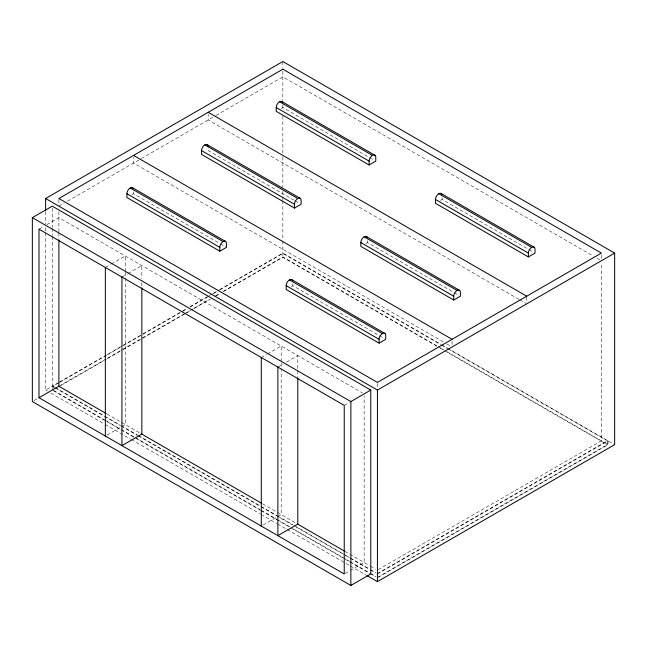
<?xml version="1.0" encoding="UTF-8"?>
<svg xmlns="http://www.w3.org/2000/svg" width="647" height="647" viewBox="0 0 647 647"><rect width="100%" height="100%" fill="white"/><g stroke="black" fill="none" stroke-linecap="round" stroke-linejoin="round"><path stroke-width="0.49" stroke-dasharray="3.23 2.43" d="M58.893 206.167L64.102 203.158M67.571 201.16L140.488 159.057M141.361 158.555L215.144 115.959M216.017 115.457L282.852 76.864L593.501 256.212M38.99 229.159L43.317 226.66M46.778 224.655L58.893 217.659L362.393 392.891M131.891 194.674L133.549 193.72L219.503 243.345M281.194 108.47L282.852 107.515L368.814 157.14M105.348 267.47L110.54 264.469M111.405 263.968L125.251 255.977L125.251 271.117M121.935 277.045L127.127 274.045M127.993 273.544L141.839 265.553L141.839 278.671M45.622 232.783L45.622 390.068L59.249 382.199M59.629 381.981L182.405 311.094M183.061 310.722L186.773 308.579M190.064 306.678L208.609 295.97M209.321 295.558L212.103 293.948M212.823 293.536L219.09 289.921M219.826 289.492L282.852 253.106L441.068 344.447M52.925 389.114L52.925 386.235L59.039 382.7M59.912 382.199L106.254 355.446M107.127 354.944L121.992 346.363M122.865 345.854L142.097 334.75M142.971 334.248L186.684 309.007M190.186 306.993L208.544 296.391M213.785 293.366L219.034 290.333M219.907 289.832L282.852 253.487L440.292 344.382M34.081 400.566L38.408 398.067M58.893 386.235L183.999 314.013M184.872 313.504L209.482 299.294M215.597 295.768L219.964 293.245M223.369 291.279L282.852 256.932L437.744 346.355M60.794 385.523L106.254 359.279M107.127 358.77L121.992 350.189M122.865 349.687L142.097 338.583M142.971 338.082L185.81 313.342M186.684 312.841L192.806 309.306M193.679 308.805L210.291 299.213M215.54 296.18L219.907 293.657M223.401 291.643L282.852 257.32L436.79 346.194M291.15 286.621L292.808 285.667L378.762 335.292M365.806 243.523L367.464 242.568L453.418 292.193M440.461 200.424L442.119 199.462L528.073 249.087M107.079 435.043L125.251 424.545L125.251 280.2M261.291 357.5L266.483 354.499M267.348 354.006L281.194 346.008L281.194 362.158M277.878 367.075L283.071 364.083M286.532 362.085L297.79 355.583L297.79 369.72M344.236 405.394L349.429 402.394M263.022 525.073L281.194 514.583L281.194 370.23M345.102 573.468L349.429 570.969M350.294 570.468L364.148 562.469L364.148 395.915M378.293 569.627L601.378 440.833L601.378 263.192M377.419 573.582L607.347 440.833L607.347 444.667L377.419 577.415M377.419 573.97L608.01 440.833L608.01 444.667L377.419 577.795M597.003 258.234L600.505 260.256M369.68 157.642L374.023 160.149M528.939 249.588L533.282 252.095M518.845 299.318L208.205 119.97L208.205 114.22M519.727 299.82L525.849 303.362M294.159 200.238L208.205 150.614L208.205 147.742M295.024 200.74L299.367 203.247M454.291 292.695L458.626 295.202M443.316 341.915L133.549 163.068L133.549 157.318M446.818 343.937L450.32 345.951M441.941 344.948L613.777 444.157M441.165 344.883L447.287 348.418M448.161 348.927L607.347 440.833M438.44 346.76L443.866 349.89M447.182 351.806L608.01 444.667M440.292 348.215L443.793 350.229M444.667 350.739L607.347 444.667M220.376 243.846L225.585 246.855M379.635 335.793L383.978 338.3M106.998 414.007L141.151 433.725M262.682 503.892L296.043 523.156M344.9 551.365L369.542 565.591M370.416 566.093L375.664 569.125M52.925 386.235L54.671 387.246M55.545 387.755L104.523 416.029M105.396 416.539L120.269 425.119M121.143 425.629L137.762 435.221M138.636 435.722L260.215 505.914M261.089 506.423L276.835 515.513M277.709 516.015L293.447 525.105M294.328 525.607L349.429 557.423M350.302 557.932L369.542 569.037M370.416 569.546L375.664 572.571M52.261 386.235L54.008 387.246M54.882 387.755L120.439 425.597M121.312 426.106L137.043 435.188M137.916 435.69L260.288 506.342M261.162 506.852L292.63 525.016M296.124 527.03L349.445 557.819M350.318 558.321L369.55 569.425M370.424 569.926L375.672 572.959M53.798 390.57L104.523 419.863M105.396 420.364L120.269 428.953M121.143 429.454L134.261 437.032M135.142 437.534L260.215 509.747M261.089 510.257L276.835 519.339M277.709 519.848L289.953 526.917M293.447 528.939L349.429 561.256M350.302 561.758L369.542 572.87M370.416 573.371L375.664 576.404M53.135 390.57L120.512 429.479M121.312 429.94L260.523 510.313M261.162 510.677L290.277 527.483M290.883 527.839L369.906 573.46M370.424 573.76L375.672 576.784M45.622 390.068L47.377 391.079M50.878 393.101L104.28 423.931M105.154 424.44L130.54 439.095M131.414 439.604L260.11 513.904M260.984 514.405L276.738 523.504M277.62 524.005L286.37 529.06M287.244 529.569L349.404 565.454M350.278 565.963L366.032 575.062M601.378 255.015L601.378 260.765M526.723 297.159L526.723 302.909M452.067 341.22L452.067 345.053M442.119 197.545L442.119 199.462M377.419 383.364L377.419 388.459M367.464 240.652L367.464 242.568M297.79 370.723L297.79 376.78M292.808 283.75L292.808 285.667M282.852 61.538L282.852 67.587M282.852 71.121L282.852 100.495M282.852 104.895L282.852 109.578M282.852 115.983L282.852 156M282.852 157.011L282.852 187.29M282.852 191.326L282.852 195.637M282.852 196.639L282.852 199.664M282.852 200.675L282.852 239.997M282.852 241.007L282.852 257.32M281.194 363.169L281.194 369.227M141.839 282.715L141.839 286.75M133.549 191.803L133.549 193.72M125.251 272.128L125.251 279.189M58.893 199.462L58.893 204.25M58.893 211.626L58.893 231.796M58.893 232.807L58.893 238.88M52.261 208.188L52.261 227.388M52.261 228.399L52.261 235.468M52.261 236.478L52.261 390.068M45.622 211.609L45.622 223.708M45.622 227.744L45.622 231.78"/><path stroke-width="0.97" d="M45.622 210.607L45.622 198.508L282.852 61.538L614.65 253.098L614.65 444.667L377.419 581.629L366.914 575.563M32.35 217.659L52.261 206.167L370.78 390.068L370.78 573.97L350.876 585.462L32.35 401.561L32.35 217.659L350.876 401.561L370.78 390.068M133.355 188.706A4.691 2.709 -60 0 0 129.659 188.35A4.691 2.709 -60 0 0 126.909 193.72L126.909 197.545L219.81 251.182L226.45 247.356L226.45 243.523A4.691 2.709 -60 0 0 223.134 241.606L130.233 187.97M207.768 145.146A4.691 2.709 -60 0 0 204.04 145.486A4.691 2.709 -60 0 0 201.565 150.614L201.565 154.447L294.466 208.083L301.106 204.25L301.106 200.424A4.691 2.709 -60 0 0 297.79 198.508L204.881 144.871M282.69 102.59A4.691 2.709 -60 0 0 279.019 102.113A4.691 2.709 -60 0 0 276.22 107.515L276.22 111.349L369.122 164.985L375.761 161.152L375.761 157.318A4.691 2.709 -60 0 0 372.437 155.401L279.536 101.765M38.99 397.727L344.236 573.97L344.236 405.394L38.99 229.159L38.99 397.727L58.893 386.235L106.124 413.506M292.614 280.652A4.691 2.709 -60 0 0 288.926 280.305A4.691 2.709 -60 0 0 286.176 285.667L286.176 289.5L379.077 343.136L385.709 339.303L385.709 335.469A4.691 2.709 -60 0 0 382.393 333.553L289.492 279.916M367.035 237.093A4.691 2.709 -60 0 0 363.299 237.433A4.691 2.709 -60 0 0 360.824 242.568L360.824 246.394L453.733 300.03L460.365 296.205L460.365 292.371A4.691 2.709 -60 0 0 457.049 290.454L364.148 236.818M441.958 194.545A4.691 2.709 -60 0 0 438.278 194.06A4.691 2.709 -60 0 0 435.48 199.462L435.48 203.295L528.381 256.932L535.02 253.098L535.02 249.273A4.691 2.709 -60 0 0 531.705 247.356L438.795 193.72M45.622 198.508L377.419 390.068L614.65 253.098M282.1 101.684L375.001 155.329M441.367 193.639L534.268 247.275M276.22 107.515L369.122 161.152L369.122 164.985M435.48 199.462L528.381 253.098L528.381 256.932M208.205 112.303L526.723 296.205M207.444 144.791L300.354 198.427M366.712 236.737L459.613 290.374M201.565 150.614L294.466 204.25L294.466 208.083M360.824 242.568L453.733 296.205L453.733 300.03M133.549 155.401L452.067 339.303M132.797 187.889L225.698 241.525M292.056 279.836L384.957 333.472M126.909 193.72L219.81 247.356L219.81 251.182M286.176 285.667L379.077 339.303L379.077 343.136M141.111 433.708L261.809 503.39M297.669 524.094L344.9 551.365M377.419 390.068L377.419 581.629M350.876 401.561L350.876 585.462M297.79 377.791L297.79 524.159L277.878 535.651L277.878 367.075M261.291 357.5L261.291 526.076M141.839 287.761L141.839 434.129L121.935 445.621L121.935 277.045M105.348 267.47L105.348 436.046M58.893 239.867L58.893 386.235M219.81 247.356A4.691 2.709 -60 0 1 223.134 241.606M294.466 204.25A4.691 2.709 -60 0 1 297.79 198.508M208.01 145.607A4.691 2.709 -60 0 1 208.156 146.157M379.077 339.303A4.691 2.709 -60 0 1 382.393 333.553M453.733 296.205A4.691 2.709 -60 0 1 457.049 290.454M367.173 237.344A4.691 2.709 -60 0 1 367.302 237.643M528.381 253.098A4.691 2.709 -60 0 1 531.705 247.356M369.122 161.152A4.691 2.709 -60 0 1 372.437 155.401M282.852 69.205L58.893 198.508L377.419 382.401L601.378 253.098L282.852 69.205"/></g></svg>
